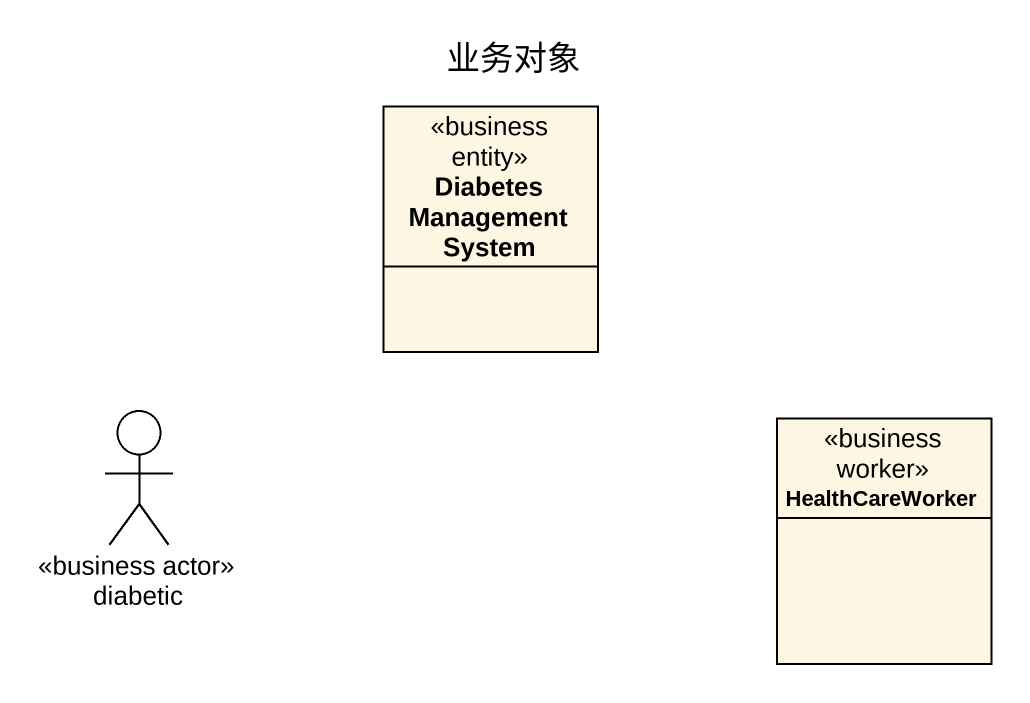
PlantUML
@startuml
title 业务对象
allowmixing
hide circle
hide empty members
class DiabetesManagementSystem <<business entity>>
actor diabetic <<business actor>>
class HealthCareWorker <<business worker>>
@enduml
